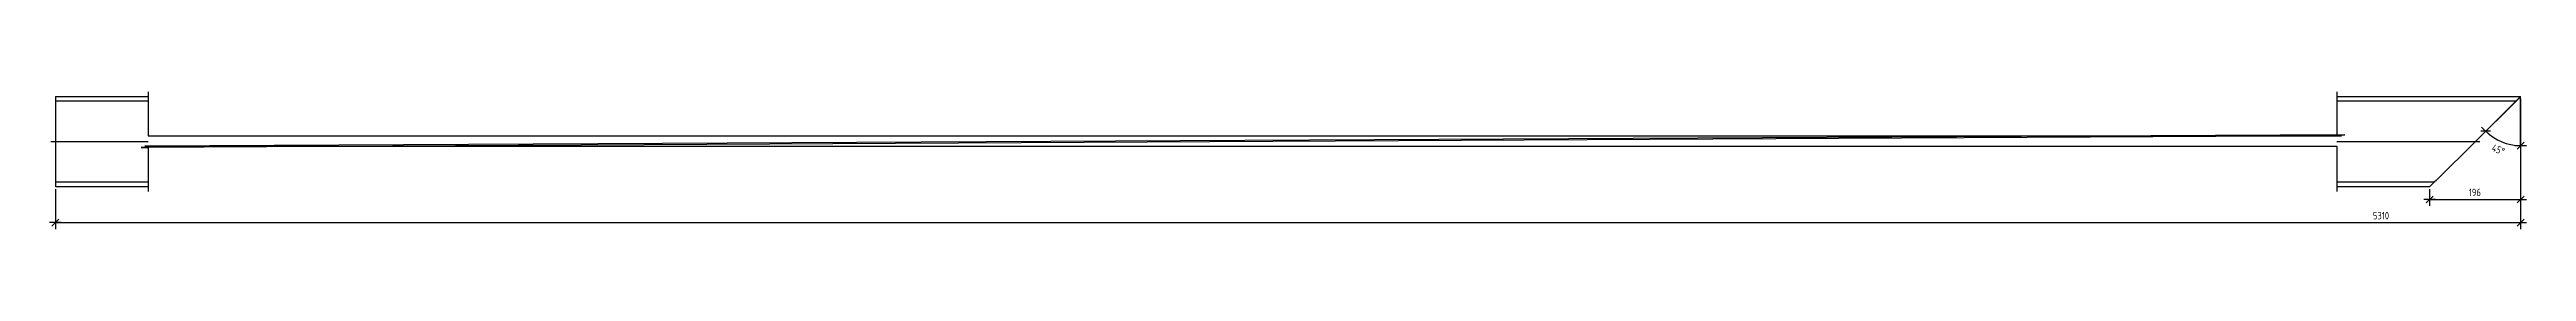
# Model space of a CAD drawing. Header units: millimetres. Extents: x 15 to 5350, y 15 to 312.
import ezdxf

# ---------------------------------------------------------------- set-up
doc = ezdxf.new("R2010")
doc.units = ezdxf.units.MM
doc.layers.add('1', color=7, linetype='Continuous')
doc.layers.add('19', color=7, linetype='Continuous')
doc.styles.add('GOST type A', font='', dxfattribs={"height": 0.2})
doc.styles.get('GOST type A').set_extended_font_data('GOST type A')

msp = doc.modelspace()

# ---------------------------------------------------------------- linework, layer by layer
at = {"layer": '1'}
for p, q in [((27.5, 301.5), (27.5, 125.5)), ((27.5, 301.5), (227.5, 301.5)), ((227.5, 291.5), (27.5, 291.5)), ((227.5, 311.5), (227.5, 216.5)), ((4941.5, 311.5), (4941.5, 219)), ((4941.5, 301.5), (5337.5, 301.5)), ((5327.4, 291.5), (4941.5, 291.5)), ((5326.8, 290.9), (5155.4, 120.3)), ((5327.3, 291.3), (5326.8, 290.9)), ((5327.4, 291.5), (5327.3, 291.3)), ((5337.5, 301.5), (5327.4, 291.5)), ((4951.5, 216.5), (212.5, 191.5)), ((4959, 219), (220, 194)), ((227.5, 216.5), (4951.5, 216.5)), ((4941.5, 219), (4959, 219)), ((17.5, 204), (227.5, 204)), ((212.5, 191.5), (227.5, 191.5)), ((220, 194), (4941.5, 194)), ((227.5, 191.5), (227.5, 96.5)), ((4941.5, 204), (5249.5, 204)), ((4941.5, 194), (4941.5, 96.5)), ((27.5, 125.5), (27.5, 106.5)), ((227.5, 116.5), (27.5, 116.5)), ((5151.6, 116.5), (4941.5, 116.5)), ((5152.2, 117.1), (5141.5, 106.5)), ((5151.7, 116.7), (5151.6, 116.5)), ((5152.2, 117.1), (5151.7, 116.7)), ((5155.4, 120.3), (5152.2, 117.1)), ((227.5, 106.5), (27.5, 106.5)), ((5141.5, 106.5), (4941.5, 106.5))]:
    msp.add_line(p, q, dxfattribs=at)
at = {"layer": '19'}
for p, q in [((5262.3, 226.6), (5337.5, 301.5)), ((5334, 298), (5262.3, 226.6)), ((5337.5, 195.4), (5337.5, 301.5)), ((5337.5, 296.5), (5337.5, 15)), ((5337.5, 296.5), (5337.5, 65)), ((5272.9, 226.6), (5251.7, 226.7)), ((5271.1, 217.8), (5253.4, 235.5)), ((5325, 195.4), (5350, 195.4)), ((5330, 187.9), (5345, 202.9)), ((27.5, 101.5), (27.5, 15)), ((5154, 79), (5129, 79)), ((5149, 86.5), (5134, 71.5)), ((5141.5, 79), (5134, 79)), ((5141.5, 101.5), (5141.5, 65)), ((5141.5, 79), (5337.5, 79)), ((5325, 79), (5350, 79)), ((5330, 71.5), (5345, 86.5)), ((5337.5, 79), (5345, 79)), ((40, 29), (15, 29)), ((35, 36.5), (20, 21.5)), ((27.5, 29), (20, 29)), ((27.5, 29), (5337.5, 29)), ((5325, 29), (5350, 29)), ((5330, 21.5), (5345, 36.5)), ((5337.5, 29), (5345, 29))]:
    msp.add_line(p, q, dxfattribs=at)
msp.add_arc((5337.5, 301.5), 106.1, 224.8535, 270, dxfattribs=at)

# ---------------------------------------------------------------- next in the draw order: wipeouts: each hides what was drawn before it
for points in [[(5301.6, 169.3), (5311, 191.9), (5278.5, 205.4), (5269.1, 182.8)], [(5256.7, 82.8), (5256.7, 107.3), (5222.3, 107.3), (5222.3, 82.8)], [(5058.2, 32.8), (5058.2, 57.3), (5015.8, 57.3), (5015.8, 32.8)]]:
    msp.add_wipeout(points).dxf.layer = '19'

# ---------------------------------------------------------------- next in the draw order: texts
at = {"layer": '19', "style": 'GOST type A'}
msp.add_text('45°', height=15.95, rotation=-22.5745, dxfattribs=at).set_placement((5273.6, 184.7))
for s, p in [('196', (5225.8, 86.3)), ('5310', (5019.3, 36.2))]:
    msp.add_text(s, height=15.95, dxfattribs=at).set_placement(p)

doc.saveas('drawing.dxf')
